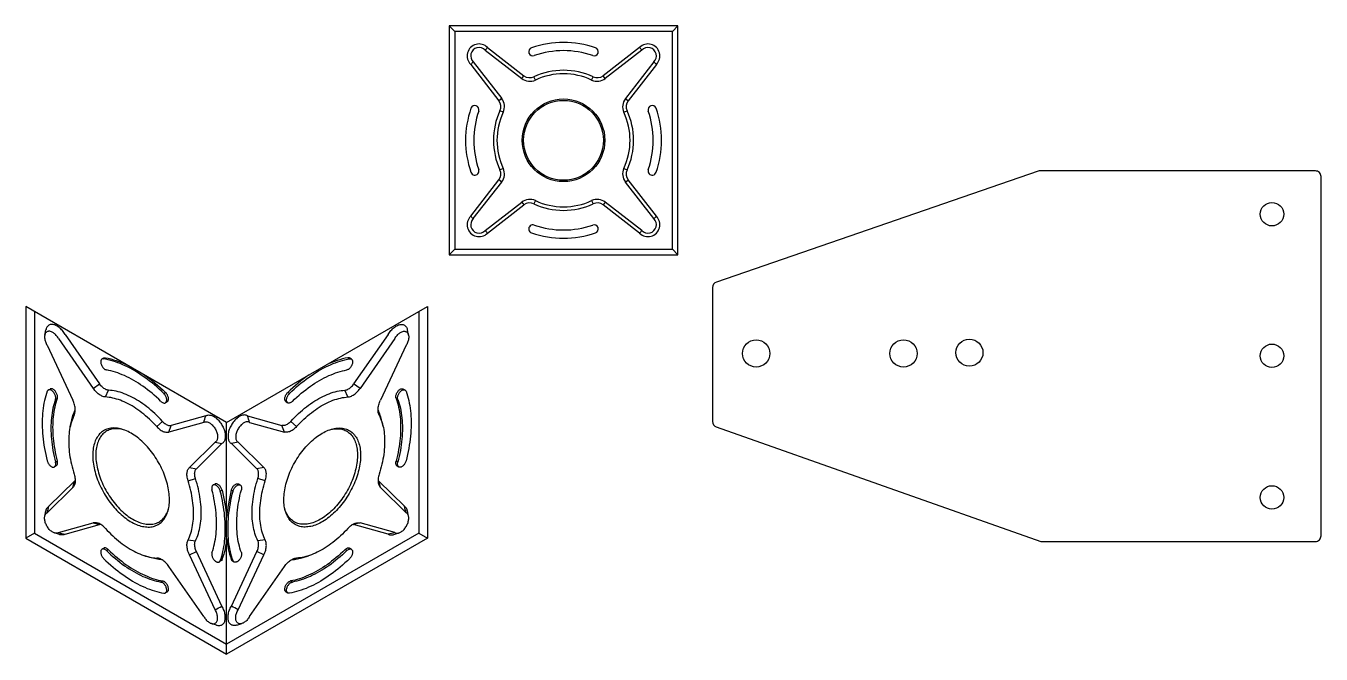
# Model space of a CAD drawing. Header units: inches. Extents: x -73105 to 642, y -734 to 346.
# Drawn here: x -48 to 642, y 11 to 346 of the extents above; entities outside this region: 1.
import ezdxf

# ---------------------------------------------------------------- set-up
doc = ezdxf.new("R2010")
doc.units = ezdxf.units.IN
doc.header["$MEASUREMENT"] = 0

# ---------------------------------------------------------------- blocks, each defined once
blk = doc.blocks.new('FrontBlock')
at = {"color": 7, "linetype": 'Continuous', "lineweight": 25}
for p, q in [((0, 1220.1), (1056.6, 1830.1)), ((1011.3, 1803.9), (1011.3, 636.1)), ((1056.6, 1830.1), (1056.6, 610)), ((957.3, 1679.6), (951.2, 1707.2)), ((850.3, 1682.6), (668.4, 1422)), ((884.8, 1660.7), (701.9, 1398.5)), ((945, 1625.9), (809.4, 1336.4)), ((647.4, 1554.8), (638.2, 1560.2)), ((656.2, 1553.6), (646.9, 1558.9)), ((330.7, 1372), (321.5, 1377.3)), ((637.9, 1353.6), (622, 1389.4)), ((701.9, 1398.5), (668.4, 1422)), ((938.9, 1390.3), (929.7, 1395.6)), ((312.8, 1328.3), (322, 1323)), ((900.8, 1340.7), (891.6, 1346)), ((109.4, 1254.9), (291.2, 1204.2)), ((0, 0), (0, 1220.1)), ((121, 1219.8), (304, 1168.8)), ((304, 1168.8), (291.2, 1204.2)), ((367.9, 1197.7), (337.7, 1225.2)), ((823.4, 1198.8), (817.3, 1226.4)), ((24.6, 1107.9), (159.4, 975.8)), ((60.8, 1115.5), (196.4, 982.5)), ((196.4, 982.5), (159.4, 975.8)), ((900.8, 1010), (891.6, 1015.3)), ((897, 990.9), (906.3, 985.6)), ((71.9, 889.8), (62.6, 895.1)), ((203.3, 912.6), (164.4, 925)), ((935.1, 778.1), (800.3, 910.2)), ((809.4, 876.9), (800.3, 910.2)), ((33.8, 857.7), (24.5, 863)), ((945, 743.9), (809.4, 876.9)), ((957.3, 726.2), (951.2, 753.7)), ((701.9, 690.6), (668.4, 681.8)), ((850.3, 631.1), (668.4, 681.8)), ((884.8, 639.6), (701.9, 690.6)), ((1011.3, 636.1), (0, 52.3)), ((879.4, 629.4), (906.3, 637.9)), ((1011.3, 636.1), (1056.6, 610)), ((1056.6, 610), (0, 0)), ((203.3, 600.8), (164.4, 596.7)), ((632.3, 544.9), (623, 550.2)), ((656.2, 552.4), (646.9, 557.7)), ((33.8, 492), (24.5, 497.3)), ((24.6, 252.4), (159.4, 540.2)), ((30, 490.4), (39.2, 485)), ((60.8, 233.4), (196.4, 523)), ((196.4, 523), (159.4, 540.2)), ((403.2, 509.1), (430.1, 517.6)), ((121, 198.7), (304, 460.9)), ((345.9, 379.6), (336.6, 384.9)), ((312.8, 327.1), (322, 321.8)), ((53.7, 152.7), (80.6, 161.2))]:
    blk.add_line(p, q, dxfattribs=at)
at = {"color": 8, "linetype": 'Continuous', "lineweight": 25}
for p, q in [((802.6, 1258.6), (797, 1282.2)), ((367.9, 505.7), (344.7, 498.7))]:
    blk.add_line(p, q, dxfattribs=at)
at = {"color": 7, "linetype": 'Continuous', "lineweight": 25, "flags": 128}
for points in [[(850.3, 1682.6), (853.6, 1688), (857.1, 1693.2), (860.8, 1698.3), (864.7, 1703.1), (868.7, 1707.7), (872.9, 1712), (877.2, 1716), (881.5, 1719.7), (886, 1723), (890.4, 1726), (894.9, 1728.6), (899.4, 1730.8), (903.8, 1732.6), (908.2, 1733.9), (912.5, 1734.9), (916.7, 1735.4), (920.7, 1735.5), (924.6, 1735.1), (928.3, 1734.4), (931.8, 1733.1), (935.1, 1731.5), (938.1, 1729.5), (940.9, 1727.1), (943.5, 1724.2), (945.7, 1721), (947.7, 1717.5), (949.3, 1713.6), (950.6, 1709.4), (951.2, 1707.2)], [(884.8, 1660.7), (887.5, 1665.3), (890.5, 1669.7), (893.6, 1674), (896.9, 1678), (900.4, 1681.8), (904, 1685.2), (907.7, 1688.4), (911.4, 1691.2), (915.2, 1693.6), (918.9, 1695.6), (922.7, 1697.3), (926.4, 1698.5), (930, 1699.3), (933.5, 1699.7), (936.9, 1699.7), (940.1, 1699.2), (943.1, 1698.3), (945.9, 1696.9), (948.4, 1695.2), (950.7, 1693), (952.7, 1690.5), (954.5, 1687.6), (955.9, 1684.4), (957, 1680.8), (957.8, 1677), (958.2, 1673), (958.3, 1668.7), (958.1, 1664.2), (957.6, 1659.5), (956.7, 1654.8), (955.5, 1649.9), (954, 1645.1), (952.1, 1640.2), (950, 1635.3), (947.7, 1630.6), (945, 1625.9)], [(330.7, 1372), (343, 1383.8), (355.3, 1395.3), (367.8, 1406.4), (380.3, 1417.2), (392.9, 1427.6), (405.6, 1437.7), (418.3, 1447.5), (431.1, 1456.8), (444, 1465.8), (456.8, 1474.5), (469.7, 1482.7), (482.6, 1490.5), (495.5, 1498), (508.4, 1505), (521.3, 1511.7), (534.2, 1517.9), (547, 1523.7), (559.8, 1529.1), (572.5, 1534.1), (585.2, 1538.6), (597.8, 1542.8), (610.4, 1546.4), (622.8, 1549.7), (635.2, 1552.5), (647.4, 1554.8)], [(647.4, 1554.8), (650, 1555.1), (652.4, 1554.9), (654.7, 1554.3), (656.7, 1553.2), (658.5, 1551.8), (660, 1550), (661.2, 1547.8), (662.1, 1545.2), (662.7, 1542.4), (662.9, 1539.4), (662.8, 1536.1), (662.4, 1532.7), (661.6, 1529.1), (660.6, 1525.6), (659.2, 1522), (657.5, 1518.4), (655.6, 1515), (653.5, 1511.7), (651.1, 1508.6), (648.6, 1505.7), (646, 1503.2), (643.3, 1500.9), (640.5, 1499.1), (637.7, 1497.5), (634.9, 1496.5), (632.3, 1495.8)], [(345.9, 1330.4), (357.4, 1341.5), (369.1, 1352.3), (380.8, 1362.8), (392.6, 1372.9), (404.5, 1382.7), (416.5, 1392.1), (428.5, 1401.2), (440.5, 1409.9), (452.6, 1418.3), (464.8, 1426.2), (476.9, 1433.8), (489.1, 1441), (501.2, 1447.9), (513.4, 1454.3), (525.5, 1460.3), (537.6, 1465.9), (549.7, 1471.1), (561.7, 1475.9), (573.6, 1480.3), (585.5, 1484.3), (597.4, 1487.8), (609.1, 1490.9), (620.7, 1493.5), (632.3, 1495.8)], [(312.8, 1328.3), (311.4, 1329.2), (309.7, 1330.9), (308.4, 1332.9), (307.3, 1335.2), (306.5, 1337.9), (306.1, 1340.8), (306, 1344), (306.3, 1347.3), (306.8, 1350.8), (307.7, 1354.4), (308.9, 1358), (310.5, 1361.6), (312.2, 1365.1), (314.3, 1368.4), (316.5, 1371.6), (318.9, 1374.6), (321.5, 1377.3)], [(345.9, 1330.4), (343.2, 1328), (340.4, 1325.9), (337.7, 1324.2), (334.9, 1322.9), (332.2, 1322), (329.5, 1321.5), (327, 1321.5), (324.7, 1321.9), (322.5, 1322.7), (320.6, 1323.9), (319, 1325.5), (317.6, 1327.6), (316.5, 1329.9), (315.8, 1332.6), (315.3, 1335.5), (315.2, 1338.7), (315.5, 1342), (316.1, 1345.5), (317, 1349.1), (318.2, 1352.6), (319.7, 1356.2), (321.5, 1359.7), (323.5, 1363.1), (325.7, 1366.3), (328.1, 1369.3), (330.7, 1372)], [(337.7, 1225.2), (347.6, 1236), (357.7, 1246.4), (367.9, 1256.5), (378.3, 1266.3), (388.7, 1275.9), (399.2, 1285), (409.8, 1293.9), (420.5, 1302.4), (431.2, 1310.5), (441.9, 1318.3), (452.7, 1325.7), (463.6, 1332.8), (474.4, 1339.4), (485.3, 1345.7), (496.1, 1351.5), (506.9, 1357), (517.7, 1362.1), (528.5, 1366.7), (539.2, 1370.9), (549.9, 1374.8), (560.5, 1378.1), (571, 1381.1), (581.4, 1383.6), (591.7, 1385.7), (602, 1387.4), (612, 1388.6), (622, 1389.4)], [(622, 1389.4), (625.8, 1389.8), (629.7, 1390.7), (633.7, 1392.1), (637.8, 1393.9), (641.8, 1396.1), (645.9, 1398.8), (649.9, 1401.8), (653.9, 1405.2), (657.8, 1409), (661.5, 1413), (665.1, 1417.4), (668.4, 1422)], [(637.9, 1353.6), (642.4, 1354.1), (647, 1355.1), (651.7, 1356.5), (656.4, 1358.4), (661.2, 1360.7), (666, 1363.4), (670.8, 1366.6), (675.6, 1370.1), (680.3, 1374.1), (684.9, 1378.3), (689.4, 1383), (693.7, 1387.9), (697.9, 1393.1), (701.9, 1398.5)], [(891.6, 1346), (890.8, 1348.7), (890.4, 1351.6), (890.3, 1354.8), (890.5, 1358.1), (891.1, 1361.6), (892, 1365.2), (893.2, 1368.8), (894.7, 1372.4), (896.5, 1375.9), (898.5, 1379.2), (900.8, 1382.4), (903.2, 1385.4), (905.8, 1388.2), (908.5, 1390.6), (911.2, 1392.7), (914, 1394.4), (916.8, 1395.7), (919.5, 1396.6), (922.1, 1397.1), (924.6, 1397.1), (927, 1396.7), (929.1, 1395.9), (929.7, 1395.6)], [(900.8, 1340.7), (900, 1343.4), (899.6, 1346.3), (899.5, 1349.5), (899.8, 1352.8), (900.3, 1356.3), (901.2, 1359.9), (902.5, 1363.5), (904, 1367), (905.7, 1370.5), (907.8, 1373.9), (910, 1377.1), (912.4, 1380.1), (915, 1382.8), (917.7, 1385.2), (920.4, 1387.3), (923.2, 1389), (926, 1390.4), (928.7, 1391.3), (931.4, 1391.7), (933.9, 1391.8), (936.2, 1391.4), (938.4, 1390.6), (940.3, 1389.4), (941.9, 1387.7), (943.3, 1385.7), (944.4, 1383.4)], [(944.4, 1383.4), (948.4, 1371.6), (952.2, 1359.5), (955.6, 1347.1), (958.7, 1334.4), (961.4, 1321.4), (963.8, 1308.1), (965.9, 1294.6), (967.6, 1280.8), (969, 1266.8), (970, 1252.6), (970.7, 1238.1), (971.1, 1223.4), (971.1, 1208.5), (970.7, 1193.4), (970, 1178.1), (969, 1162.6), (967.6, 1147), (965.9, 1131.3), (963.8, 1115.4), (961.4, 1099.3), (958.7, 1083.2), (955.6, 1066.9), (952.2, 1050.6), (948.4, 1034.1), (944.4, 1017.7)], [(367.9, 1197.7), (377.3, 1207.9), (386.9, 1217.8), (396.6, 1227.5), (406.4, 1236.8), (416.3, 1245.8), (426.3, 1254.5), (436.4, 1262.9), (446.5, 1271), (456.7, 1278.7), (466.9, 1286.1), (477.2, 1293.2), (487.5, 1299.9), (497.8, 1306.2), (508.1, 1312.1), (518.4, 1317.7), (528.7, 1322.9), (538.9, 1327.7), (549.1, 1332.1), (559.3, 1336.1), (569.4, 1339.7), (579.5, 1343), (589.5, 1345.8), (599.4, 1348.2), (609.2, 1350.2), (618.9, 1351.7), (628.5, 1352.9), (637.9, 1353.6)], [(802.6, 1258.6), (800.7, 1262.7), (799.3, 1267.1), (798.2, 1271.9), (797.4, 1276.9), (797, 1282.3), (797, 1287.8), (797.3, 1293.5), (798, 1299.4), (799.1, 1305.5), (800.5, 1311.6), (802.2, 1317.8), (804.3, 1324), (806.7, 1330.2), (809.4, 1336.4)], [(891.6, 1346), (895.4, 1334.9), (898.9, 1323.5), (902.1, 1311.8), (904.9, 1299.8), (907.5, 1287.5), (909.7, 1275), (911.5, 1262.2), (913, 1249.1), (914.2, 1235.8), (915.1, 1222.3), (915.6, 1208.6), (915.8, 1194.6), (915.6, 1180.5), (915.1, 1166.2), (914.2, 1151.7), (913, 1137), (911.5, 1122.2), (909.7, 1107.3), (907.5, 1092.2), (904.9, 1077), (902.1, 1061.7), (898.9, 1046.3), (895.4, 1030.9), (891.6, 1015.3)], [(900.8, 1340.7), (904.6, 1329.6), (908.1, 1318.2), (911.3, 1306.5), (914.2, 1294.5), (916.7, 1282.2), (918.9, 1269.7), (920.8, 1256.8), (922.3, 1243.8), (923.5, 1230.5), (924.3, 1217), (924.8, 1203.3), (925, 1189.3), (924.8, 1175.2), (924.3, 1160.9), (923.5, 1146.4), (922.3, 1131.7), (920.8, 1116.9), (918.9, 1102), (916.7, 1086.9), (914.2, 1071.7), (911.3, 1056.4), (908.1, 1041), (904.6, 1025.5), (900.8, 1010)], [(109.4, 1254.9), (106.1, 1256.5), (102.6, 1257.7), (98.9, 1258.5), (95, 1258.8), (91, 1258.7), (86.8, 1258.2), (82.5, 1257.3), (78.2, 1255.9), (73.7, 1254.1), (69.2, 1251.9), (64.8, 1249.3), (60.3, 1246.4), (55.8, 1243), (51.5, 1239.3), (47.2, 1235.3), (43, 1231), (39, 1226.5), (35.1, 1221.6), (31.4, 1216.6), (27.9, 1211.3), (24.6, 1205.9), (21.5, 1200.3), (18.7, 1194.7), (16.2, 1188.9), (14, 1183.2), (12, 1177.4), (10.4, 1171.6), (9.1, 1165.9), (8.1, 1160.3), (7.4, 1154.8), (7.1, 1149.4), (7.1, 1144.2), (7.4, 1139.2), (8.1, 1134.5), (9.1, 1130), (10.4, 1125.8), (12, 1122), (14, 1118.4), (16.2, 1115.2), (18.7, 1112.4), (21.5, 1110), (24.6, 1107.9)], [(802.6, 1258.6), (806.6, 1250), (810.4, 1241.1), (813.9, 1231.9), (817.1, 1222.5), (820, 1212.7), (822.5, 1202.6), (824.8, 1192.3), (826.7, 1181.7), (828.3, 1170.9), (829.6, 1159.8), (830.6, 1148.6), (831.2, 1137), (831.5, 1125.3), (831.5, 1113.4), (831.2, 1101.4), (830.6, 1089.1), (829.6, 1076.7), (828.3, 1064.1), (826.7, 1051.5), (824.8, 1038.7), (822.5, 1025.7), (820, 1012.7), (817.1, 999.6), (813.9, 986.5), (810.4, 973.3), (806.6, 960), (802.6, 946.7)], [(121, 1219.8), (118.3, 1221.2), (115.3, 1222.3), (112.2, 1222.9), (108.9, 1223.1), (105.4, 1222.8), (101.8, 1222.2), (98.2, 1221.1), (94.4, 1219.5), (90.7, 1217.6), (86.9, 1215.3), (83.1, 1212.6), (79.4, 1209.6), (75.8, 1206.2), (72.3, 1202.5), (68.9, 1198.6), (65.7, 1194.4), (62.7, 1190), (59.9, 1185.5), (57.4, 1180.8), (55.1, 1176), (53.1, 1171.1), (51.4, 1166.3), (49.9, 1161.4), (48.8, 1156.6), (48, 1151.8), (47.6, 1147.3), (47.5, 1142.8), (47.7, 1138.6), (48.3, 1134.6), (49.1, 1130.9), (50.3, 1127.4), (51.9, 1124.3), (53.7, 1121.5), (55.8, 1119.1), (58.2, 1117.1), (60.8, 1115.5)], [(337.7, 1225.2), (333.9, 1221.3), (330, 1217.7), (326, 1214.5), (321.9, 1211.6), (317.9, 1209.1), (313.8, 1207), (309.8, 1205.4), (305.8, 1204.3), (301.9, 1203.6), (298.2, 1203.3), (294.6, 1203.5), (291.2, 1204.2)], [(502.9, 1162.9), (511, 1167.3), (519.1, 1171.4), (527.1, 1175.2), (535.1, 1178.5), (543.1, 1181.4), (550.9, 1183.9), (558.7, 1186), (566.5, 1187.7), (574.1, 1189), (581.6, 1189.9), (589, 1190.3), (596.2, 1190.4), (603.3, 1190), (610.2, 1189.2), (617, 1188), (623.6, 1186.3), (629.9, 1184.3), (636.1, 1181.8), (642.1, 1179), (647.8, 1175.7), (653.3, 1172.1), (658.6, 1168.1), (663.6, 1163.6), (668.4, 1158.9), (672.9, 1153.7), (677.1, 1148.2), (681.1, 1142.3), (684.7, 1136.1), (688.1, 1129.6), (691.2, 1122.7), (693.9, 1115.6), (696.4, 1108.1), (698.6, 1100.3), (700.4, 1092.3), (701.9, 1084), (703.1, 1075.5), (704, 1066.8), (704.6, 1057.8), (704.8, 1048.6), (704.8, 1039.2), (704.4, 1029.7), (703.6, 1019.9), (702.6, 1010.1), (701.2, 1000.1), (699.5, 990), (697.5, 979.8), (695.2, 969.5), (692.6, 959.2), (689.7, 948.8), (686.4, 938.4), (682.9, 927.9), (679.1, 917.5), (675, 907.1), (670.7, 896.7), (666, 886.4), (661.2, 876.2), (656, 866), (650.6, 855.9), (645, 846), (639.1, 836.2), (633.1, 826.5), (626.8, 817), (620.3, 807.7), (613.6, 798.6), (606.8, 789.7), (599.8, 781), (592.6, 772.5), (585.3, 764.3), (577.9, 756.4), (570.3, 748.7), (562.6, 741.4), (554.9, 734.3), (547, 727.6), (539.1, 721.1), (531.1, 715), (523.1, 709.3), (515, 703.9), (507, 698.9), (498.9, 694.2), (490.8, 689.9), (482.7, 686), (474.7, 682.5), (466.7, 679.4), (458.8, 676.7), (451, 674.3), (443.2, 672.4), (435.5, 671), (428, 669.9), (420.5, 669.2), (413.2, 669), (406.1, 669.1), (399, 669.7), (392.2, 670.7), (385.5, 672.2), (379, 674), (372.8, 676.2), (366.7, 678.9), (360.8, 681.9), (355.2, 685.4), (349.8, 689.2), (344.7, 693.5), (339.8, 698.1), (335.1, 703), (330.8, 708.4), (326.7, 714.1), (322.9, 720.1), (319.4, 726.5), (316.2, 733.2), (313.2, 740.2), (310.6, 747.5), (308.3, 755.1), (306.3, 763), (304.6, 771.1), (303.2, 779.5), (302.2, 788.2), (301.5, 797.1), (301.1, 806.2), (301, 815.4), (301.2, 824.9), (301.8, 834.5), (302.7, 844.3), (303.9, 854.3), (305.4, 864.3), (307.3, 874.5), (309.4, 884.7), (311.9, 895), (314.7, 905.4), (317.7, 915.8), (321.1, 926.2), (324.8, 936.6), (328.7, 947.1), (332.9, 957.4), (337.4, 967.8), (342.2, 978.1), (347.2, 988.3), (352.5, 998.4), (358, 1008.4), (363.7, 1018.3), (369.7, 1028), (375.9, 1037.6), (382.3, 1047), (388.8, 1056.2), (395.6, 1065.3), (402.5, 1074.1), (409.6, 1082.6), (416.9, 1091), (424.2, 1099), (431.7, 1106.8), (439.4, 1114.3), (447.1, 1121.5), (454.9, 1128.5), (462.8, 1135), (470.7, 1141.3), (478.7, 1147.2), (486.8, 1152.8), (494.8, 1158), (502.9, 1162.9)], [(367.9, 1197.7), (363.4, 1193.1), (358.8, 1188.7), (354.2, 1184.7), (349.4, 1181.1), (344.6, 1177.9), (339.8, 1175.1), (335, 1172.7), (330.2, 1170.8), (325.5, 1169.3), (320.9, 1168.2), (316.4, 1167.7), (312.1, 1167.6), (307.9, 1167.9), (304, 1168.8)], [(542.2, 1181.1), (548.6, 1182.8), (556.2, 1184.4), (563.7, 1185.6), (571, 1186.3), (578.3, 1186.7), (585.4, 1186.7), (592.3, 1186.2), (599.1, 1185.3), (605.7, 1184), (612.1, 1182.2), (618.3, 1180.1), (624.4, 1177.6), (630.1, 1174.6), (635.7, 1171.3), (641, 1167.5), (646.1, 1163.4), (651, 1158.9), (655.5, 1154), (659.8, 1148.8), (663.9, 1143.2), (667.6, 1137.2), (671, 1130.9), (674.2, 1124.3), (677.1, 1117.4), (679.6, 1110.2), (681.9, 1102.6), (683.8, 1094.9), (685.4, 1086.8), (686.7, 1078.5), (687.7, 1069.9), (688.3, 1061.1), (688.6, 1052.1), (688.6, 1043), (688.3, 1033.6), (687.7, 1024.1), (686.7, 1014.4), (685.4, 1004.6), (683.8, 994.6), (681.9, 984.6), (679.6, 974.5), (677.1, 964.3), (674.2, 954.1), (671, 943.9), (667.6, 933.6), (663.9, 923.3), (659.8, 913.1), (655.5, 902.9), (651, 892.7), (646.1, 882.6), (641, 872.6), (635.7, 862.7), (630.1, 853), (624.4, 843.3), (618.3, 833.8), (612.1, 824.5), (605.7, 815.4), (599.1, 806.4), (592.3, 797.7), (585.4, 789.2), (578.3, 781), (571, 773), (563.7, 765.3), (556.2, 757.8), (548.6, 750.7), (540.9, 743.8), (533.2, 737.3), (525.4, 731.1), (517.5, 725.3), (509.6, 719.8), (501.6, 714.6), (493.7, 709.8), (485.7, 705.4), (477.8, 701.4), (469.9, 697.8), (462, 694.5), (454.2, 691.7), (446.4, 689.3), (438.8, 687.3), (431.2, 685.6), (423.7, 684.4), (416.3, 683.7), (409.1, 683.3), (402, 683.4), (395, 683.8), (388.3, 684.7), (381.7, 686), (375.2, 687.8), (369, 689.9), (363, 692.5), (357.2, 695.4), (351.7, 698.7), (346.3, 702.5), (341.2, 706.6), (336.4, 711.1), (331.8, 716), (327.5, 721.2), (323.5, 726.8), (319.8, 732.8), (316.3, 739.1), (313.2, 745.7), (310.3, 752.6), (307.8, 759.8), (305.5, 767.4), (304.8, 769.9)], [(164.4, 925), (165.9, 930.3), (167, 935.5), (167.9, 940.6), (168.3, 945.5), (168.4, 950.3), (168.2, 954.8), (167.5, 959.1), (166.6, 963.1), (165.3, 966.8), (163.6, 970.2), (161.6, 973.2), (159.4, 975.8)], [(203.3, 912.6), (205.1, 918.8), (206.5, 925), (207.7, 931), (208.4, 936.9), (208.8, 942.7), (208.9, 948.3), (208.5, 953.6), (207.8, 958.7), (206.8, 963.5), (205.4, 968.1), (203.6, 972.2), (201.5, 976), (199.1, 979.4), (196.4, 982.5)], [(897, 990.9), (896.5, 991.2), (894.7, 992.7), (893.2, 994.5), (892, 996.7), (891.1, 999.2), (890.5, 1002), (890.3, 1005.1), (890.4, 1008.4), (890.8, 1011.8), (891.6, 1015.3)], [(944.4, 1017.7), (943.3, 1014.1), (941.9, 1010.5), (940.3, 1006.9), (938.4, 1003.5), (936.2, 1000.2), (933.9, 997.1), (931.4, 994.3), (928.7, 991.7), (926, 989.5), (923.2, 987.6), (920.4, 986.1), (917.7, 985), (915, 984.3), (912.4, 984), (910, 984.2), (907.8, 984.9), (905.7, 985.9), (904, 987.3), (902.5, 989.2), (901.2, 991.4), (900.3, 993.9), (899.8, 996.7), (899.5, 999.8), (899.6, 1003), (900, 1006.5), (900.8, 1010)], [(24.5, 863), (25.6, 866.6), (27, 870.2), (28.6, 873.7), (30.6, 877.2), (32.7, 880.5), (35, 883.6), (37.6, 886.4), (40.2, 889), (42.9, 891.2), (45.7, 893.1), (48.5, 894.6), (51.2, 895.7), (53.9, 896.4), (56.5, 896.6), (58.9, 896.4), (61.1, 895.8), (62.6, 895.1)], [(33.8, 857.7), (34.8, 861.3), (36.2, 864.9), (37.9, 868.4), (39.8, 871.9), (41.9, 875.1), (44.3, 878.2), (46.8, 881.1), (49.4, 883.6), (52.1, 885.9), (54.9, 887.8), (57.7, 889.3), (60.5, 890.4), (63.1, 891.1), (65.7, 891.3), (68.1, 891.1), (70.4, 890.5), (72.4, 889.4), (74.2, 888), (75.7, 886.2), (76.9, 884), (77.8, 881.4), (78.4, 878.6), (78.6, 875.6), (78.5, 872.3), (78.1, 868.9), (77.3, 865.3)], [(164.4, 596.7), (160.1, 605.7), (156.1, 615.1), (152.4, 624.7), (149, 634.7), (146, 645), (143.3, 655.6), (141, 666.5), (138.9, 677.6), (137.2, 689), (135.9, 700.7), (134.9, 712.5), (134.2, 724.7), (133.8, 737), (133.8, 749.5), (134.2, 762.2), (134.9, 775.1), (135.9, 788.2), (137.2, 801.4), (138.9, 814.8), (141, 828.3), (143.3, 841.9), (146, 855.5), (149, 869.3), (152.4, 883.2), (156.1, 897.1), (160.1, 911.1), (164.4, 925)], [(203.3, 600.8), (199.2, 609.3), (195.4, 618.2), (191.9, 627.4), (188.7, 636.9), (185.9, 646.7), (183.3, 656.7), (181.1, 667), (179.1, 677.6), (177.5, 688.5), (176.2, 699.5), (175.3, 710.8), (174.6, 722.3), (174.3, 734), (174.3, 745.9), (174.6, 758), (175.3, 770.3), (176.2, 782.7), (177.5, 795.2), (179.1, 807.9), (181.1, 820.7), (183.3, 833.6), (185.9, 846.6), (188.7, 859.7), (191.9, 872.9), (195.4, 886.1), (199.2, 899.3), (203.3, 912.6)], [(796.9, 914.4), (798, 912.8), (800.3, 910.2)], [(802.6, 946.7), (800.7, 940.5), (799.3, 934.4), (798.2, 928.3), (797.4, 922.4), (797, 916.7), (797, 911.1), (797.3, 905.7), (798, 900.6), (799.1, 895.8), (800.5, 891.3), (802.2, 887.1), (804.3, 883.3), (806.7, 879.9), (809.4, 876.9)], [(33.8, 492), (29.7, 503.8), (25.9, 515.9), (22.5, 528.3), (19.5, 541), (16.7, 553.9), (14.3, 567.2), (12.2, 580.7), (10.5, 594.5), (9.1, 608.5), (8.1, 622.8), (7.4, 637.3), (7.1, 652), (7.1, 666.9), (7.4, 682), (8.1, 697.2), (9.1, 712.7), (10.5, 728.3), (12.2, 744.1), (14.3, 760), (16.7, 776), (19.5, 792.2), (22.5, 808.4), (25.9, 824.8), (29.7, 841.2), (33.8, 857.7)], [(77.3, 534.6), (73.5, 545.7), (70, 557.2), (66.8, 568.9), (64, 580.9), (61.4, 593.1), (59.2, 605.7), (57.4, 618.5), (55.9, 631.5), (54.7, 644.8), (53.8, 658.3), (53.3, 672.1), (53.2, 686), (53.3, 700.2), (53.8, 714.5), (54.7, 729), (55.9, 743.6), (57.4, 758.4), (59.2, 773.4), (61.4, 788.5), (64, 803.7), (66.8, 819), (70, 834.3), (73.5, 849.8), (77.3, 865.3)], [(951.2, 753.7), (950.6, 756), (949.3, 760.1), (947.7, 764), (945.7, 767.6), (943.5, 770.8), (940.9, 773.6), (938.1, 776), (935.1, 778.1)], [(637.9, 661.6), (642.4, 666.3), (647, 670.6), (651.7, 674.6), (656.4, 678.2), (661.2, 681.5), (666, 684.3), (670.8, 686.7), (675.6, 688.6), (680.3, 690.1), (684.9, 691.1), (689.4, 691.7), (693.7, 691.8), (697.9, 691.4), (701.9, 690.6)], [(663.2, 682.6), (665.1, 682.5), (668.4, 681.8)], [(884.8, 639.6), (887.5, 638.1), (890.5, 637.1), (893.6, 636.5), (896.9, 636.3), (900.4, 636.5), (904, 637.2), (907.7, 638.3), (911.4, 639.8), (915.2, 641.7), (918.9, 644.1), (922.7, 646.8), (926.4, 649.8), (930, 653.2), (933.5, 656.8), (936.9, 660.8), (940.1, 664.9), (943.1, 669.3), (945.9, 673.9), (948.4, 678.6), (950.7, 683.4), (952.7, 688.2), (954.5, 693.1), (955.9, 698), (957, 702.8), (957.8, 707.5), (958.2, 712.1), (958.3, 716.5), (958.1, 720.8), (957.6, 724.8), (956.7, 728.5), (955.5, 731.9), (954, 735.1), (952.1, 737.8), (950, 740.3), (947.7, 742.3), (945, 743.9)], [(637.9, 661.6), (628.5, 651.4), (618.9, 641.5), (609.2, 631.9), (599.4, 622.6), (589.5, 613.5), (579.5, 604.8), (569.4, 596.4), (559.3, 588.4), (549.1, 580.6), (538.9, 573.2), (528.7, 566.2), (518.4, 559.5), (508.1, 553.2), (497.8, 547.2), (487.5, 541.7), (477.2, 536.5), (466.9, 531.7), (456.7, 527.2), (446.5, 523.2), (436.4, 519.6), (426.3, 516.4), (416.3, 513.6), (406.4, 511.2), (396.6, 509.2), (386.9, 507.6), (377.3, 506.5), (367.9, 505.7)], [(850.3, 631.1), (853.6, 629.5), (857.1, 628.3), (860.8, 627.5), (864.7, 627.2), (868.7, 627.3), (872.9, 627.8), (877.2, 628.7), (879.4, 629.4)], [(159.4, 540.2), (161.6, 545.4), (163.6, 550.7), (165.3, 555.9), (166.6, 561.2), (167.5, 566.3), (168.2, 571.3), (168.4, 576.2), (168.3, 580.8), (167.9, 585.2), (167, 589.4), (165.9, 593.2), (164.4, 596.7)], [(196.4, 523), (199.1, 529.2), (201.5, 535.4), (203.6, 541.6), (205.4, 547.8), (206.8, 553.9), (207.8, 559.9), (208.5, 565.8), (208.9, 571.6), (208.8, 577.1), (208.4, 582.4), (207.7, 587.5), (206.5, 592.2), (205.1, 596.7), (203.3, 600.8)], [(623, 550.2), (611.5, 539.1), (599.9, 528.4), (588.1, 517.9), (576.3, 507.8), (564.4, 498), (552.5, 488.6), (540.4, 479.5), (528.4, 470.8), (516.3, 462.4), (504.1, 454.4), (492, 446.8), (479.8, 439.6), (467.7, 432.8), (455.5, 426.4), (443.4, 420.4), (431.3, 414.7), (419.2, 409.5), (407.2, 404.7), (395.3, 400.4), (383.4, 396.4), (371.6, 392.9), (359.8, 389.8), (348.2, 387.1), (336.6, 384.9)], [(623, 550.2), (625.7, 552.6), (628.5, 554.7), (631.3, 556.4), (634, 557.8), (636.8, 558.7), (639.4, 559.1), (641.9, 559.2), (644.2, 558.8), (646.4, 558), (646.9, 557.7)], [(632.3, 544.9), (634.9, 547.3), (637.7, 549.4), (640.5, 551.1), (643.3, 552.4), (646, 553.3), (648.6, 553.8), (651.1, 553.9), (653.5, 553.5), (655.6, 552.7), (657.5, 551.4), (659.2, 549.8), (660.6, 547.8), (661.6, 545.4), (662.4, 542.8), (662.8, 539.8), (662.9, 536.7), (662.7, 533.3), (662.1, 529.9), (661.2, 526.3), (660, 522.7), (658.5, 519.1), (656.7, 515.6), (654.7, 512.2), (652.4, 509), (650, 506), (647.4, 503.3)], [(77.3, 534.6), (78.1, 532), (78.5, 529), (78.6, 525.9), (78.4, 522.5), (77.8, 519), (76.9, 515.5), (75.7, 511.9), (74.2, 508.3), (72.4, 504.8), (70.4, 501.4), (68.1, 498.2), (65.7, 495.2), (63.1, 492.5), (60.5, 490.1), (57.7, 488), (54.9, 486.3), (52.1, 485), (49.4, 484.1), (46.8, 483.6), (44.3, 483.6), (41.9, 483.9), (39.8, 484.8), (37.9, 486), (36.2, 487.6), (34.8, 489.6), (33.8, 492)], [(304, 460.9), (307.9, 466.3), (312.1, 471.5), (316.4, 476.4), (320.9, 481), (325.5, 485.3), (330.2, 489.2), (335, 492.8), (339.8, 495.9), (344.6, 498.7), (349.4, 501), (354.2, 502.9), (358.8, 504.3), (363.4, 505.2), (367.9, 505.7)], [(647.4, 503.3), (635.2, 491.5), (622.8, 480.1), (610.4, 469), (597.8, 458.2), (585.2, 447.7), (572.5, 437.6), (559.8, 427.9), (547, 418.5), (534.2, 409.5), (521.3, 400.9), (508.4, 392.6), (495.5, 384.8), (482.6, 377.3), (469.7, 370.3), (456.8, 363.6), (444, 357.4), (431.1, 351.6), (418.3, 346.2), (405.6, 341.2), (392.9, 336.7), (380.3, 332.6), (367.8, 328.9), (355.3, 325.7), (343, 322.9), (330.7, 320.5)], [(632.3, 544.9), (620.7, 533.8), (609.1, 523), (597.4, 512.6), (585.5, 502.5), (573.6, 492.7), (561.7, 483.2), (549.7, 474.2), (537.6, 465.4), (525.5, 457.1), (513.4, 449.1), (501.2, 441.5), (489.1, 434.3), (476.9, 427.5), (464.8, 421), (452.6, 415), (440.5, 409.4), (428.5, 404.2), (416.5, 399.4), (404.5, 395), (392.6, 391.1), (380.8, 387.6), (369.1, 384.5), (357.4, 381.8), (345.9, 379.6)], [(312.8, 327.1), (312.2, 327.4), (310.5, 328.9), (308.9, 330.7), (307.7, 332.9), (306.8, 335.4), (306.3, 338.2), (306, 341.3), (306.1, 344.6), (306.5, 348), (307.3, 351.5), (308.4, 355.1), (309.7, 358.7), (311.4, 362.3), (313.3, 365.7), (315.4, 369), (317.8, 372.1), (320.3, 374.9), (322.9, 377.5), (325.7, 379.7), (328.4, 381.6), (331.2, 383.1), (334, 384.2), (336.6, 384.9)], [(330.7, 320.5), (328.1, 320.2), (325.7, 320.4), (323.5, 321.1), (321.5, 322.1), (319.7, 323.5), (318.2, 325.4), (317, 327.6), (316.1, 330.1), (315.5, 332.9), (315.2, 336), (315.3, 339.2), (315.8, 342.7), (316.5, 346.2), (317.6, 349.8), (319, 353.4), (320.6, 356.9), (322.5, 360.4), (324.7, 363.7), (327, 366.7), (329.5, 369.6), (332.2, 372.2), (334.9, 374.4), (337.7, 376.3), (340.4, 377.8), (343.2, 378.9), (345.9, 379.6)], [(53.7, 152.7), (51.5, 152.1), (47.2, 151.1), (43, 150.6), (39, 150.5), (35.1, 150.9), (31.4, 151.6), (27.9, 152.8), (24.6, 154.5), (21.5, 156.5), (18.7, 158.9), (16.2, 161.8), (14, 165), (12, 168.5), (10.4, 172.4), (9.1, 176.6), (8.1, 181), (7.4, 185.8), (7.1, 190.7), (7.1, 195.9), (7.4, 201.3), (8.1, 206.8), (9.1, 212.4), (10.4, 218.1), (12, 223.9), (14, 229.7), (16.2, 235.5), (18.7, 241.2), (21.5, 246.9), (24.6, 252.4)], [(121, 198.7), (118.3, 194.1), (115.3, 189.6), (112.2, 185.4), (108.9, 181.4), (105.4, 177.6), (101.8, 174.1), (98.2, 171), (94.4, 168.2), (90.7, 165.8), (86.9, 163.7), (83.1, 162.1), (79.4, 160.8), (75.8, 160), (72.3, 159.7), (68.9, 159.7), (65.7, 160.2), (62.7, 161.1), (59.9, 162.4), (57.4, 164.2), (55.1, 166.3), (53.1, 168.9), (51.4, 171.8), (49.9, 175), (48.8, 178.5), (48, 182.3), (47.6, 186.4), (47.5, 190.7), (47.7, 195.2), (48.3, 199.8), (49.1, 204.6), (50.3, 209.4), (51.9, 214.3), (53.7, 219.2), (55.8, 224), (58.2, 228.8), (60.8, 233.4)]]:
    blk.add_lwpolyline(points, dxfattribs=at)
at = {"color": 7, "linetype": 'Continuous', "lineweight": 25}
for centre, radius, start, end in [((720.4, 1116.2), 451.6, 100.48518, 115.52155), ((640.8, 1547.7), 12.7, 61.36563, 101.94173), ((918.4, 772.2), 850, 124.75127, 134.6063), ((548, 1167.9), 275.5, 12.24678, 25.38676), ((850.1, 648.1), 853.1, 165.40978, 175.21975), ((452.5, 648.6), 453.9, 184.52853, 199.47084), ((36.6, 501.2), 12.7, 198.05088, 238.63785), ((320.1, 766.6), 270.6, 274.48578, 287.87811)]:
    blk.add_arc(centre, radius, start, end, dxfattribs=at)
for points in [[(121, 1219.8), (117.2, 1231.4), (113.3, 1243.2), (109.4, 1254.9)], [(60.8, 1115.5), (48.8, 1112.9), (36.7, 1110.4), (24.6, 1107.9)], [(945, 743.9), (941.7, 755.3), (938.4, 766.7), (935.1, 778.1)], [(884.8, 639.6), (873.3, 636.8), (861.8, 634), (850.3, 631.1)], [(60.8, 233.4), (48.8, 239.8), (36.7, 246.1), (24.6, 252.4)]]:
    blk.add_open_spline(points, degree=3, dxfattribs=at)
blk = doc.blocks.new('FlatBlock')
at = {"color": 7, "linetype": 'Continuous', "lineweight": 25}
for p, q in [((30, 1190), (0, 1220)), ((1220, 1220), (0, 1220)), ((0, 1220), (0, 0)), ((30, 1190), (30, 30)), ((1190, 1190), (30, 1190)), ((1190, 1190), (1220, 1220)), ((1190, 30), (1190, 1190)), ((1220, 0), (1220, 1220)), ((205, 1104.8), (398.9, 954.5)), ((1015, 1104.8), (821.1, 954.5)), ((192.4, 1090.8), (387.4, 939.6)), ((1027.6, 1090.8), (832.6, 939.6)), ((115.2, 1015), (265.5, 821.1)), ((129.2, 1027.6), (280.4, 832.6)), ((1090.8, 1027.6), (939.6, 832.6)), ((1104.8, 1015), (954.5, 821.1)), ((387.4, 939.6), (398.9, 954.5)), ((460.2, 931.5), (452.2, 948.5)), ((759.8, 931.5), (767.8, 948.5)), ((832.6, 939.6), (821.1, 954.5)), ((280.4, 832.6), (265.5, 821.1)), ((939.6, 832.6), (954.5, 821.1)), ((288.5, 759.8), (271.5, 767.8)), ((931.5, 759.8), (948.5, 767.8)), ((288.5, 460.2), (271.5, 452.2)), ((931.5, 460.2), (948.5, 452.2)), ((115.2, 205), (265.5, 398.9)), ((129.2, 192.4), (280.4, 387.4)), ((280.4, 387.4), (265.5, 398.9)), ((939.6, 387.4), (954.5, 398.9)), ((1090.8, 192.4), (939.6, 387.4)), ((1104.8, 205), (954.5, 398.9)), ((192.4, 129.2), (387.4, 280.4)), ((387.4, 280.4), (398.9, 265.5)), ((460.2, 288.5), (452.2, 271.5)), ((759.8, 288.5), (767.8, 271.5)), ((832.6, 280.4), (821.1, 265.5)), ((1027.6, 129.2), (832.6, 280.4)), ((205, 115.2), (398.9, 265.5)), ((1015, 115.2), (821.1, 265.5)), ((30, 30), (0, 0)), ((30, 30), (1190, 30)), ((1190, 30), (1220, 0)), ((0, 0), (1220, 0))]:
    blk.add_line(p, q, dxfattribs=at)
for radius in [220.3, 212.8]:
    blk.add_circle((610, 610), radius, dxfattribs=at)
for centre, radius, start, end in [((160, 1060), 63.5, 44.91537, 225.08463), ((160, 1060), 44.7, 43.50796, 226.49204), ((610, 610), 522, 70.92653, 109.07347), ((1060, 1060), 63.5, 314.91537, 135.08463), ((1060, 1060), 44.7, 313.50796, 136.49204), ((446.6, 1082.6), 22, 109.07347, 289.07347), ((610, 610), 478, 70.92653, 109.07347), ((773.4, 1082.6), 22, 250.92653, 70.92653), ((610, 610), 373.5, 65.00909, 114.99091), ((430.4, 995.2), 70.3, 232.21812, 294.99091), ((430.4, 995.2), 51.5, 232.21812, 294.99091), ((610, 610), 354.7, 65.00909, 114.99091), ((789.6, 995.2), 70.3, 245.00909, 307.78188), ((789.6, 995.2), 51.5, 245.00909, 307.78188), ((224.8, 789.6), 70.3, 335.00909, 37.78188), ((995.2, 789.6), 70.3, 142.21812, 204.99091), ((610, 610), 522, 160.92653, 199.07347), ((137.4, 773.4), 22, 340.92653, 160.92653), ((610, 610), 478, 160.92653, 199.07347), ((610, 610), 373.5, 155.00909, 204.99091), ((610, 610), 354.7, 155.00909, 204.99091), ((224.8, 789.6), 51.5, 335.00909, 37.78188), ((610, 610), 354.7, 335.00909, 24.99091), ((995.2, 789.6), 51.5, 142.21812, 204.99091), ((610, 610), 373.5, 335.00909, 24.99091), ((1082.6, 773.4), 22, 19.07347, 199.07347), ((610, 610), 478, 340.92653, 19.07347), ((610, 610), 522, 340.92653, 19.07347), ((137.4, 446.6), 22, 199.07347, 19.07347), ((224.8, 430.4), 51.5, 322.21812, 24.99091), ((224.8, 430.4), 70.3, 322.21812, 24.99091), ((995.2, 430.4), 70.3, 155.00909, 217.78188), ((995.2, 430.4), 51.5, 155.00909, 217.78188), ((1082.6, 446.6), 22, 160.92653, 340.92653), ((430.4, 224.8), 70.3, 65.00909, 127.78188), ((430.4, 224.8), 51.5, 65.00909, 127.78188), ((610, 610), 354.7, 245.00909, 294.99091), ((789.6, 224.8), 70.3, 52.21812, 114.99091), ((789.6, 224.8), 51.5, 52.21812, 114.99091), ((610, 610), 373.5, 245.00909, 294.99091), ((160, 160), 63.5, 134.91537, 315.08463), ((160, 160), 44.7, 133.50796, 316.49204), ((446.6, 137.4), 22, 70.92653, 250.92653), ((610, 610), 478, 250.92653, 289.07347), ((773.4, 137.4), 22, 289.07347, 109.07347), ((1060, 160), 63.5, 224.91537, 45.08463), ((1060, 160), 44.7, 223.50796, 46.49204), ((610, 610), 522, 250.92653, 289.07347)]:
    blk.add_arc(centre, radius, start, end, dxfattribs=at)
for points in [[(192.4, 1090.8), (196.6, 1095.4), (200.8, 1100.1), (205, 1104.8)], [(1027.6, 1090.8), (1023.4, 1095.4), (1019.2, 1100.1), (1015, 1104.8)], [(129.2, 1027.6), (124.6, 1023.4), (119.9, 1019.2), (115.2, 1015)], [(1090.8, 1027.6), (1095.4, 1023.4), (1100.1, 1019.2), (1104.8, 1015)], [(129.2, 192.4), (124.6, 196.6), (119.9, 200.8), (115.2, 205)], [(1090.8, 192.4), (1095.4, 196.6), (1100.1, 200.8), (1104.8, 205)], [(192.4, 129.2), (196.6, 124.6), (200.8, 119.9), (205, 115.2)], [(1027.6, 129.2), (1023.4, 124.6), (1019.2, 119.9), (1015, 115.2)]]:
    blk.add_open_spline(points, degree=3, dxfattribs=at)
blk = doc.blocks.new('LeftBlock')
at = {"xscale": -1}
blk.add_blockref('FrontBlock', (0, 0), dxfattribs=at)
blk = doc.blocks.new('Triangle')
at = {"color": 7}
blk.add_lwpolyline([(2, 61.1), (175.03, 0), (321.32, 0, 0.414214), (324.32, 3), (324.32, 194.55, 0.414214), (321.32, 197.55), (174.55, 197.55, 0.083213), (173.57, 197.39), (2.02, 138.23, 0.319972), (0, 135.4), (0, 63.93, 0.317938)], format="xyb", close=True, dxfattribs=at)
for centre, radius in [((298.14, 174.47), 6.25), ((23.25, 100.23), 7.25), ((101.75, 100.23), 7.25), ((136.88, 100.65), 7.25), ((298.14, 98.97), 6.25), ((298.14, 23.47), 6.25)]:
    blk.add_circle(centre, radius, dxfattribs=at)

msp = doc.modelspace()

# ---------------------------------------------------------------- block references
at = {"color": 11, "true_color": 0xf27172, "xscale": 0.1, "yscale": 0.1, "zscale": 0.1}
msp.add_blockref('FlatBlock', (177.54, 224.04), dxfattribs=at)
msp.add_blockref('Triangle', (317.97, 71.19))
for name, xscale, yscale, zscale in [('LeftBlock', 0.1012640660517595, 0.1012640660517595, 0.1012640660517595), ('FrontBlock', 0.1012640657196928, 0.1012640657196928, 0.1012640657196928)]:
    msp.add_blockref(name, (59.01, 11.14), dxfattribs=dict(xscale=xscale, yscale=yscale, zscale=zscale))
at = {"xscale": -1, "rotation": 180}
msp.add_blockref('Triangle', (-73104.85, -536.63), dxfattribs=at)

doc.saveas('drawing.dxf')
